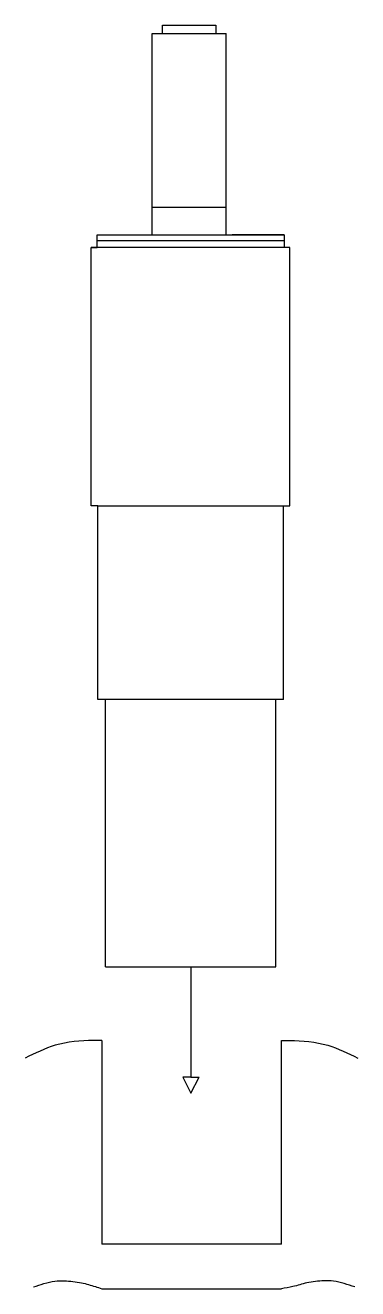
# Model space of a CAD drawing. Header units: inches. Extents: x 10 to 990, y 10 to 623.
# Drawn here: x 51.66 to 53.53, y 9.53 to 16.65 of the extents above; entities that cross this region are included whole.
import ezdxf

# ---------------------------------------------------------------- set-up
doc = ezdxf.new("R2010")
doc.units = ezdxf.units.IN
doc.header["$MEASUREMENT"] = 0

msp = doc.modelspace()

# ---------------------------------------------------------------- linework, layer by layer
for p, q in [((52.3736, 15.4682), (52.3736, 16.604)), ((52.3736, 16.604), (52.7906, 16.604)), ((52.3736, 16.604), (52.4318, 16.604)), ((52.4318, 16.604), (52.4318, 16.6499)), ((52.4318, 16.6499), (52.7335, 16.6499)), ((52.7335, 16.6499), (52.7335, 16.604)), ((52.7906, 15.4682), (52.7906, 16.604)), ((52.3736, 15.4682), (52.3736, 15.625)), ((52.3736, 15.625), (52.7906, 15.625)), ((52.0645, 15.4373), (52.0645, 15.4682)), ((52.0645, 15.4682), (53.1181, 15.4682)), ((52.0645, 15.4682), (52.3736, 15.4682)), ((53.1181, 15.4682), (52.8257, 15.4682)), ((53.1181, 15.4682), (53.1181, 15.4373)), ((52.0312, 13.9405), (52.0312, 15.3963)), ((53.1492, 15.3963), (52.0312, 15.3963)), ((52.0312, 15.3963), (52.0645, 15.3963)), ((52.0645, 15.3963), (52.0645, 15.4373)), ((52.0645, 15.4373), (53.1181, 15.4373)), ((53.1181, 15.4373), (53.1181, 15.3963)), ((53.1492, 13.9405), (53.1492, 15.3963)), ((52.0688, 13.9405), (52.0312, 13.9405)), ((52.0688, 12.8492), (52.0688, 13.9405)), ((52.0688, 13.9405), (53.1148, 13.9405)), ((53.1148, 12.8492), (53.1148, 13.9405)), ((53.1148, 13.9405), (53.1148, 13.9405)), ((53.1148, 13.9405), (53.1492, 13.9405)), ((53.1148, 12.8492), (52.0688, 12.8492)), ((52.1114, 11.3426), (52.1114, 12.8492)), ((53.072, 11.3426), (53.072, 12.8492)), ((52.1114, 11.3426), (53.072, 11.3426)), ((52.1114, 11.3426), (52.5929, 11.3426)), ((52.5929, 11.3426), (52.5929, 10.7201)), ((52.0897, 10.927), (52.0897, 10.927)), ((52.0897, 10.927), (52.0897, 9.779)), ((53.1021, 10.927), (53.1021, 10.927)), ((53.1021, 9.779), (53.1021, 10.927)), ((52.5929, 10.7201), (52.5466, 10.7201)), ((52.5466, 10.7201), (52.5929, 10.6294)), ((52.5929, 10.7201), (52.6395, 10.7201)), ((52.5929, 10.6294), (52.6395, 10.7201)), ((53.1021, 9.779), (52.0897, 9.779)), ((53.1021, 9.779), (53.1021, 9.779)), ((52.0897, 9.5274), (53.1021, 9.5274))]:
    msp.add_line(p, q)
for points in [[(52.0897, 10.927), (52.0431, 10.927), (51.8275, 10.8996), (51.6592, 10.8278)], [(53.1021, 10.927), (53.1486, 10.927), (53.3642, 10.8996), (53.5326, 10.8278)], [(51.7052, 9.5373), (51.7645, 9.5562), (51.8262, 9.5708), (51.8782, 9.5721), (51.976, 9.5603), (52.054, 9.5396), (52.0897, 9.5274)], [(53.5163, 9.5373), (53.457, 9.5562), (53.3952, 9.5708), (53.3432, 9.5721), (53.2455, 9.5603), (53.1674, 9.5396), (53.1021, 9.5274)]]:
    msp.add_spline(points, degree=3)

doc.saveas('drawing.dxf')
